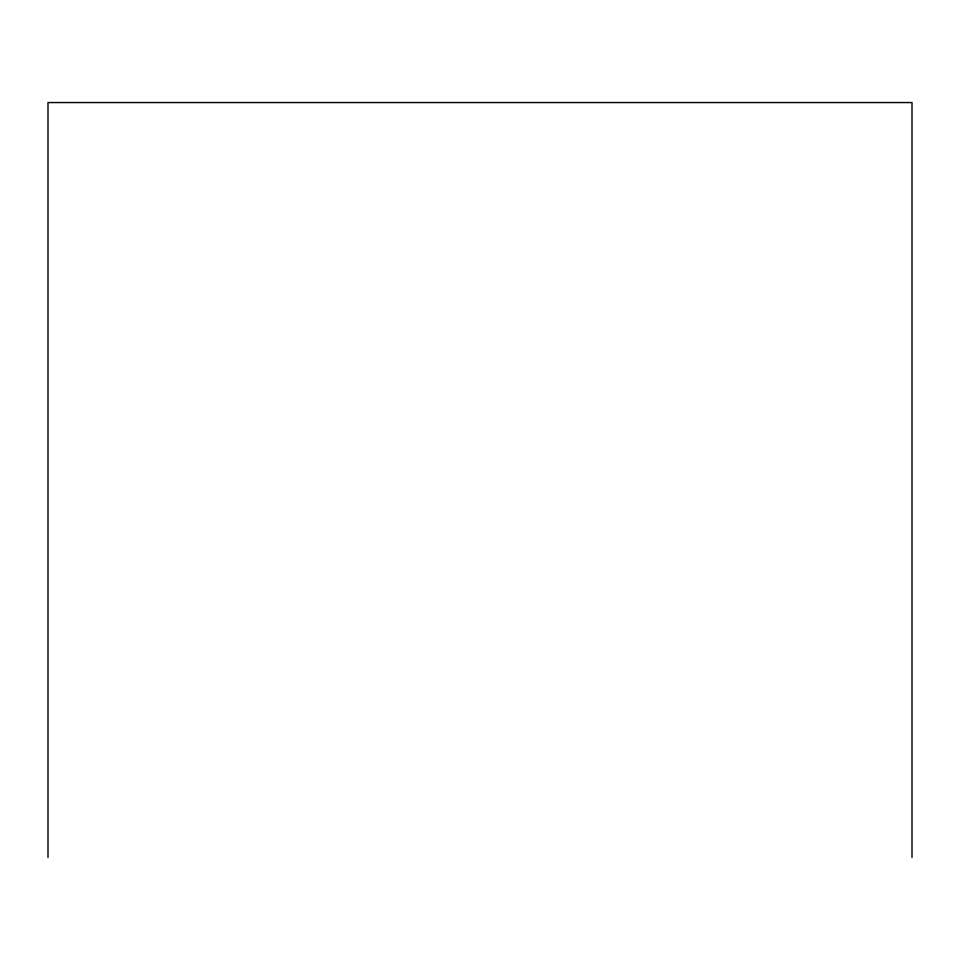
<?xml version="1.0" encoding="UTF-8"?>
<svg xmlns="http://www.w3.org/2000/svg" width="960" height="960" viewBox="0 0 960 960"><rect width="100%" height="100%" fill="white"/><g stroke="black" fill="none" stroke-linecap="round" stroke-linejoin="round"><path stroke-width="1.44" d="M912 857.448L912 102.552L48 102.552L48 857.448"/></g></svg>
